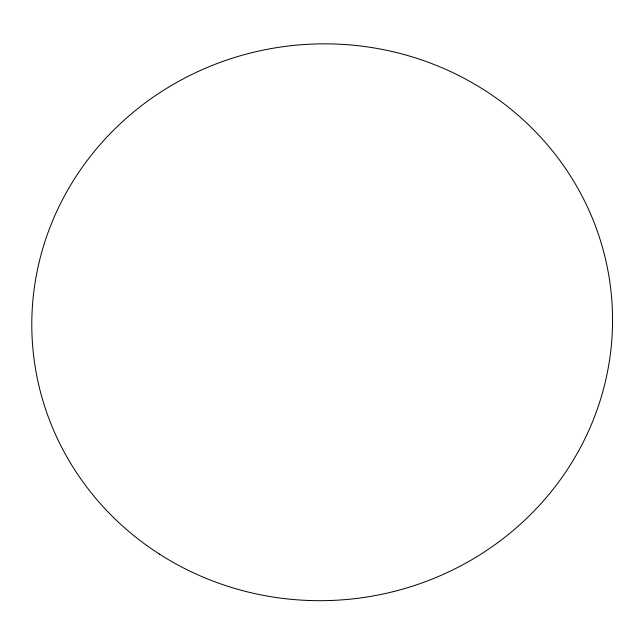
<?xml version="1.0" encoding="UTF-8"?>
<svg xmlns="http://www.w3.org/2000/svg" width="644" height="644" viewBox="0 0 644 644"><rect width="100%" height="100%" fill="white"/><g stroke="black" fill="none" stroke-linecap="round" stroke-linejoin="round"><path stroke-width="0.97" d="M159.277 553.993A290.484 278.305 -5.4 0 0 611.8 340.064A290.484 278.305 -5.4 0 0 195.454 72.74A290.484 278.305 -5.4 0 0 159.277 553.993"/></g></svg>
